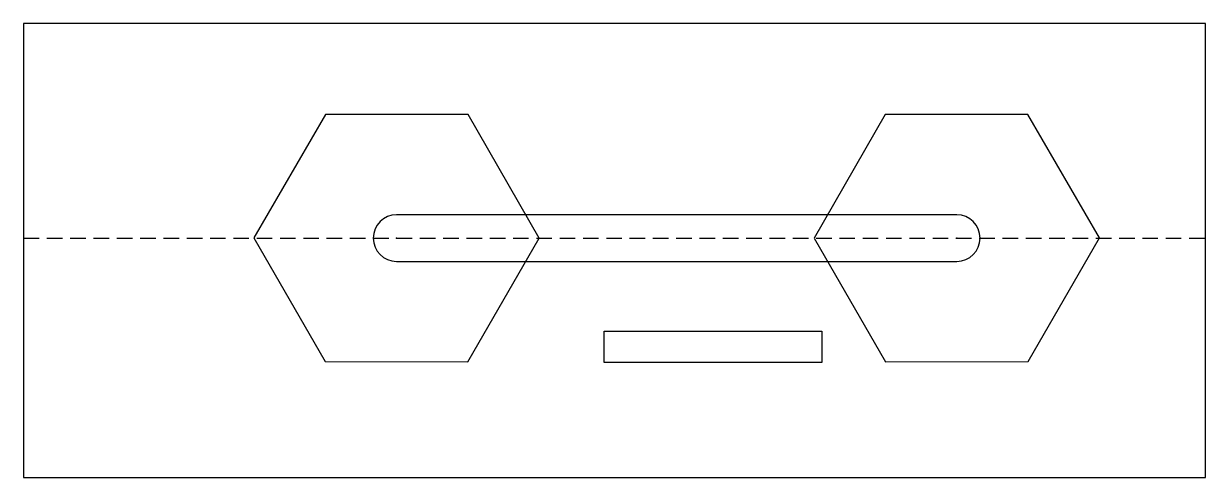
# Model space of a CAD drawing. Header units: millimetres. Extents: x -62.4 to -24.4, y -9.2 to 5.4.
import ezdxf

# ---------------------------------------------------------------- set-up
doc = ezdxf.new("R2010")
doc.units = ezdxf.units.MM
doc.linetypes.add('DASHED', pattern=[0.75, 0.5, -0.25])
doc.layers.get('0').update_dxf_attribs({"linetype": 'CONTINUOUS'})
doc.layers.add('1', color=7, linetype='DASHED')

msp = doc.modelspace()

# ---------------------------------------------------------------- linework, layer by layer
for points in [[(-62.433, 5.4), (-62.433, -9.2), (-24.409, -9.2), (-24.409, 5.4)], [(-48.132, 2.471), (-52.722, 2.479), (-55.023, -1.493), (-52.734, -5.471), (-48.144, -5.479), (-45.843, -1.507)], [(-36.999, -1.507), (-34.697, -5.479), (-30.107, -5.471), (-27.819, -1.493), (-30.12, 2.479), (-34.71, 2.471)], [(-43.751, -4.5), (-36.751, -4.5), (-36.751, -5.5), (-43.751, -5.5)]]:
    msp.add_lwpolyline(points, close=True)
msp.add_lwpolyline([(-50.433, -2.25), (-32.409, -2.25, 1), (-32.409, -0.75), (-50.433, -0.75, 1)], format="xyb", close=True)
for p in [(-50.433, -1.5), (-50.433, -1.5), (-32.409, -1.5), (-32.409, -1.5)]:
    msp.add_point(p)
at = {"layer": '1'}
for p, q in [((-62.433, -1.5), (-24.409, -1.5)), ((-50.433, -1.5), (-32.409, -1.5))]:
    msp.add_line(p, q, dxfattribs=at)

doc.saveas('drawing.dxf')
